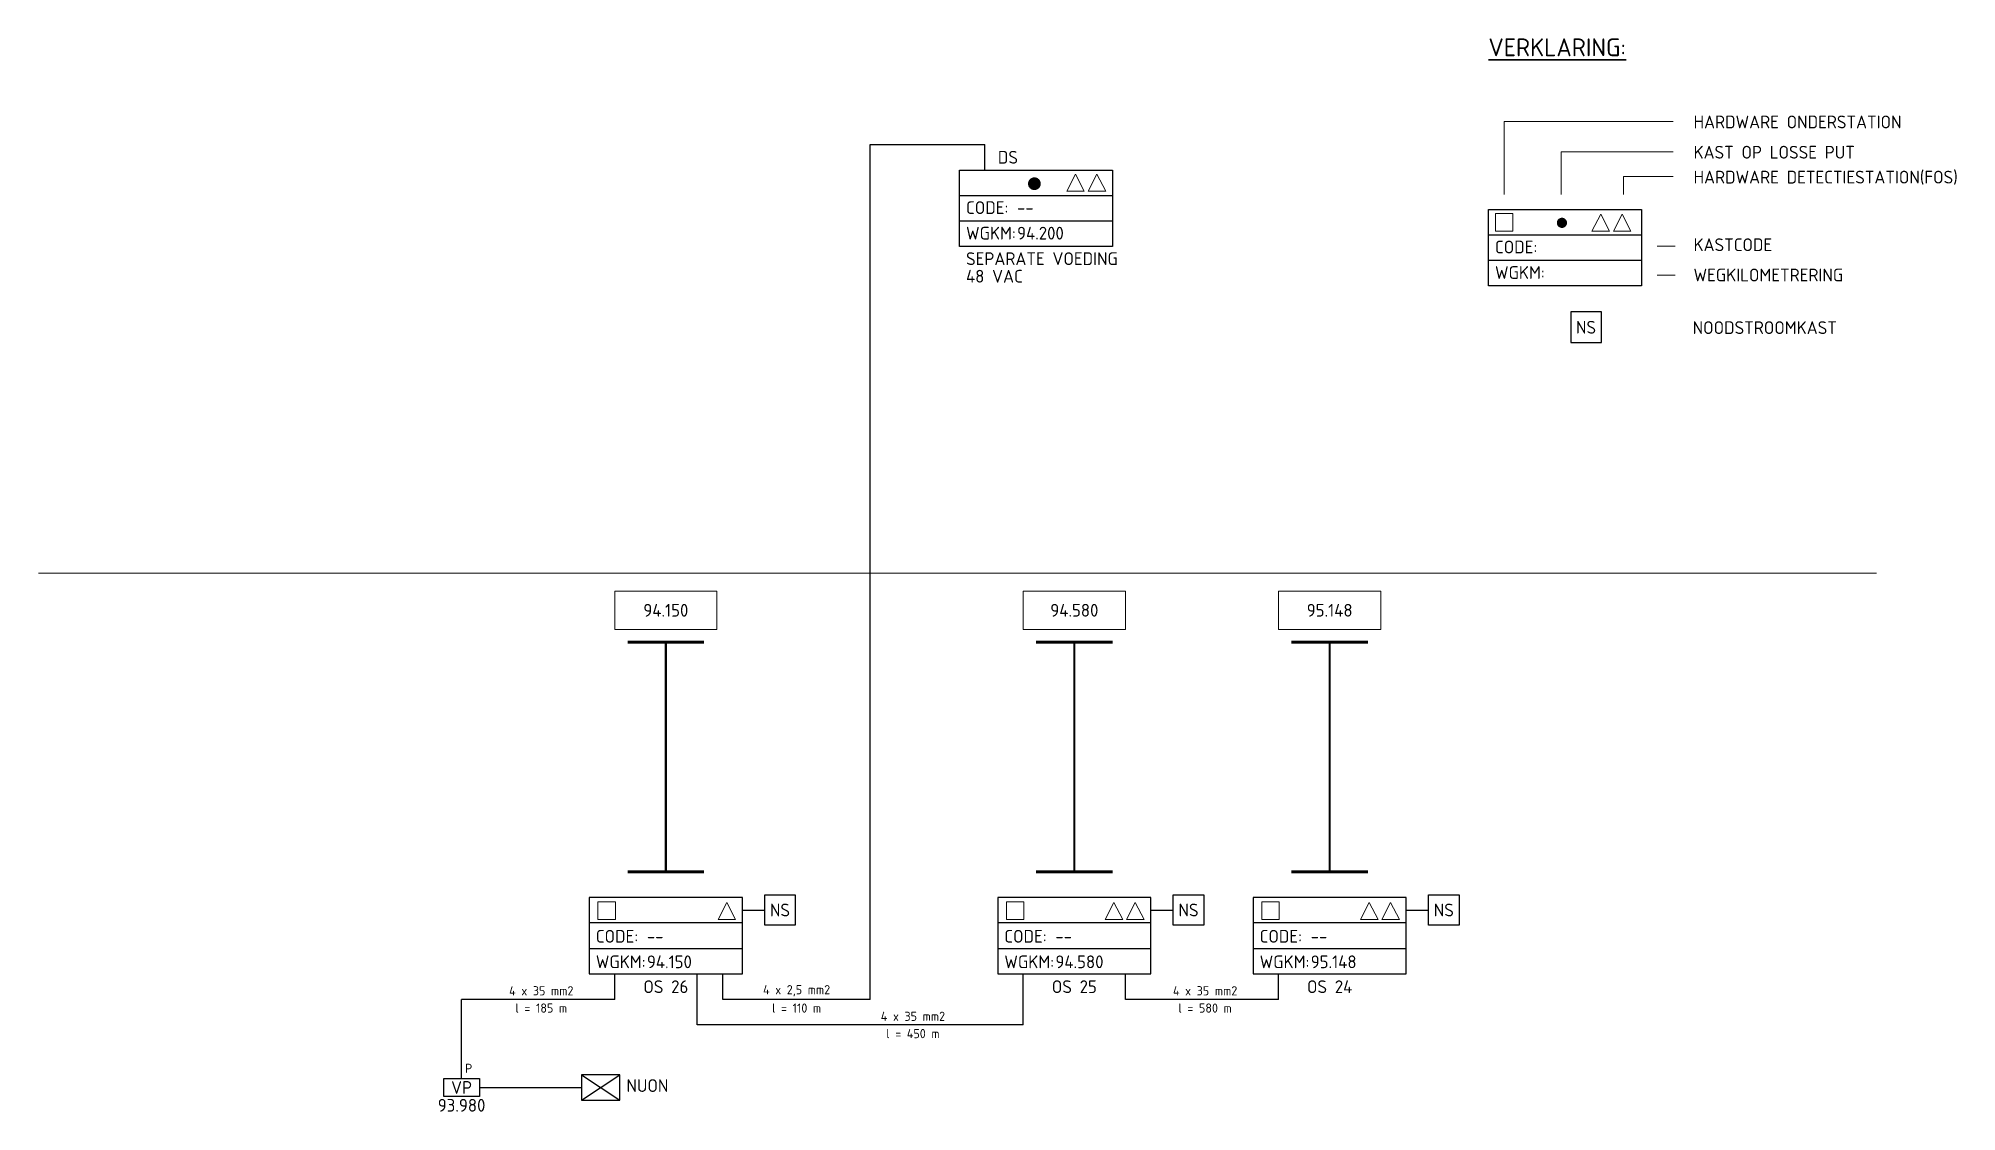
# Model space of a CAD drawing. Header units: millimetres. Extents: x 11 to 387, y 41 to 251.
import ezdxf
from ezdxf.enums import TextEntityAlignment as Align

# ---------------------------------------------------------------- set-up
doc = ezdxf.new("R2010")
doc.units = ezdxf.units.MM
doc.header["$MEASUREMENT"] = 0
doc.layers.get('0').update_dxf_attribs({"linetype": 'CONTINUOUS'})
for name, color, linetype, lineweight in [('N-CO-KL-ET_SCHEMA-T25', 7, 'CONTINUOUS', 25), ('N-CO-KL-ET_SCHEMA_COMPONENT-G', 10, 'CONTINUOUS', 25), ('N-CO-KL-ET_SCHEMA_COMPONENT-S', 10, 'CONTINUOUS', 25), ('N-CO-KL-ET_SCHEMA_COMPONENT-T25', 7, 'CONTINUOUS', 25), ('N-CO-KL-ET_SCHEMA_KABEL-G', 50, 'CONTINUOUS', 25), ('N-WE-KL-ET-T25', 7, 'CONTINUOUS', 25), ('N-WE-KL-ET_SCHEMA_KABEL-T18', 1, 'CONTINUOUS', 18), ('X-XX-AL-ORIENTATIE-G', 7, 'CONTINUOUS', 18), ('X-XX-AL-REFERENTIE-G', 7, 'CONTINUOUS', 18), ('X-XX-AL-REFERENTIE-T25', 7, 'CONTINUOUS', 25), ('X-XX-AL-REFERENTIE-T35', 50, 'CONTINUOUS', 35)]:
    doc.layers.add(name, color=color, linetype=linetype, lineweight=lineweight)
doc.styles.add('NLCS-ISO', font='NLCS-ISO.ttf')
doc.styles.add('NLCS-ISO-T18', font='NLCS-ISO.ttf', dxfattribs={"height": 1.8})
doc.styles.add('NLCS-ISO-T25', font='NLCS-ISO.ttf', dxfattribs={"height": 2.5})
doc.styles.add('NLCS-ISO-T35', font='NLCS-ISO.ttf', dxfattribs={"height": 3.5})

# ---------------------------------------------------------------- blocks, each defined once
blk = doc.blocks.new('SKL-ET_OV_KAST_ALGEMEEN-SO')
blk.add_lwpolyline([(-3.5, 1.75), (3.5, 1.75), (3.5, -1.75), (-3.5, -1.75), (-3.5, 1.75)])
at = {"layer": 'N-WE-KL-ET-T25', "linetype": 'ByBlock', "style": 'NLCS-ISO'}
for tag, p in [('KASTNAAM', (0, 5.27)), ('SOORT_KAST', (0, 0))]:
    blk.add_attdef(tag, text='', height=2.5, dxfattribs=at).set_placement(p, align=Align.MIDDLE_CENTER)
at = {"layer": 'N-WE-KL-ET_SCHEMA_KABEL-T18', "linetype": 'ByBlock', "style": 'NLCS-ISO', "flags": 1}
for tag, p in [('OMSCHRIJVING_LEGENDA', (0, -8.43)), ('LOCATIE', (0, -12.22)), ('BPS-CODERING', (0, -16)), ('VOEDINGSPUNT', (0, -19.78)), ('GROEPSNUMMER', (0, -23.57)), ('POSITIE_X', (0, -27.35)), ('POSITIE_Y', (0, -31.14)), ('OVERIGE_OPMERKING(EN)_1', (0, -34.92)), ('OVERIGE_OPMERKING(EN)_2', (0, -38.71))]:
    blk.add_attdef(tag, p, '', height=1.8, dxfattribs=at)

msp = doc.modelspace()

# ---------------------------------------------------------------- linework, layer by layer
at = {"layer": 'N-CO-KL-ET_SCHEMA_COMPONENT-G'}
for p, q in [((191.38, 225), (221.38, 225)), ((191.38, 210), (191.38, 225)), ((221.38, 225), (221.38, 210)), ((191.38, 220), (221.38, 220)), ((221.38, 215), (191.38, 215)), ((294.97, 217.29), (324.97, 217.29)), ((294.97, 202.29), (294.97, 217.29)), ((324.97, 217.29), (324.97, 202.29)), ((294.97, 212.29), (324.97, 212.29)), ((221.38, 210), (191.38, 210)), ((324.97, 207.29), (294.97, 207.29)), ((324.97, 202.29), (294.97, 202.29)), ((311.09, 197.19), (311.09, 191.19)), ((317.09, 197.19), (311.09, 197.19)), ((317.09, 191.19), (317.09, 197.19)), ((311.09, 191.19), (317.09, 191.19)), ((153.24, 77.02), (153.24, 83.02)), ((153.24, 83.02), (159.24, 83.02)), ((159.24, 83.02), (159.24, 77.02)), ((233.24, 83.02), (239.24, 83.02)), ((233.24, 77.02), (233.24, 83.02)), ((239.24, 83.02), (239.24, 77.02)), ((283.24, 77.02), (283.24, 83.02)), ((283.24, 83.02), (289.24, 83.02)), ((289.24, 83.02), (289.24, 77.02)), ((118.88, 82.5), (118.88, 67.5)), ((148.88, 82.5), (118.88, 82.5)), ((148.88, 67.5), (148.88, 82.5)), ((148.88, 80.02), (153.24, 80.02)), ((228.88, 82.5), (198.88, 82.5)), ((198.88, 82.5), (198.88, 67.5)), ((228.88, 67.5), (228.88, 82.5)), ((228.88, 80.02), (233.24, 80.02)), ((278.88, 82.5), (248.88, 82.5)), ((248.88, 82.5), (248.88, 67.5)), ((278.88, 67.5), (278.88, 82.5)), ((278.88, 80.02), (283.24, 80.02)), ((148.88, 77.5), (118.88, 77.5)), ((159.24, 77.02), (153.24, 77.02)), ((228.88, 77.5), (198.88, 77.5)), ((239.24, 77.02), (233.24, 77.02)), ((278.88, 77.5), (248.88, 77.5)), ((289.24, 77.02), (283.24, 77.02)), ((118.88, 72.5), (148.88, 72.5)), ((198.88, 72.5), (228.88, 72.5)), ((248.88, 72.5), (278.88, 72.5)), ((118.88, 67.5), (148.88, 67.5)), ((198.88, 67.5), (228.88, 67.5)), ((248.88, 67.5), (278.88, 67.5)), ((124.88, 47.75), (117.38, 47.75)), ((117.38, 42.75), (124.88, 47.75)), ((117.38, 47.75), (124.88, 42.75)), ((117.38, 47.75), (117.38, 42.75)), ((124.88, 42.75), (124.88, 47.75)), ((117.38, 42.75), (124.88, 42.75))]:
    msp.add_line(p, q, dxfattribs=at)
at = {"layer": 'N-CO-KL-ET_SCHEMA_KABEL-G'}
for p, q in [((173.88, 62.5), (173.88, 230)), ((173.88, 230), (196.38, 230)), ((196.38, 225), (196.38, 230)), ((123.88, 62.5), (123.88, 67.5)), ((140.03, 62.5), (140.03, 67.5)), ((145.03, 62.5), (145.03, 67.5)), ((203.88, 57.5), (203.88, 67.5)), ((223.88, 62.5), (223.88, 67.5)), ((253.88, 62.5), (253.88, 67.5)), ((93.88, 47), (93.88, 62.5)), ((123.88, 62.5), (93.88, 62.5)), ((140.03, 57.5), (140.03, 62.5)), ((173.88, 62.5), (145.03, 62.5)), ((253.88, 62.5), (223.88, 62.5)), ((203.88, 57.5), (140.03, 57.5)), ((97.38, 45.25), (117.38, 45.25))]:
    msp.add_line(p, q, dxfattribs=at)
at = {"layer": 'X-XX-AL-ORIENTATIE-G'}
for points, const_width in [([(126.38, 132.5), (141.38, 132.5)], 0.6), ([(133.88, 87.5), (133.88, 132.5)], 0.4), ([(206.38, 132.5), (221.38, 132.5)], 0.6), ([(213.88, 87.5), (213.88, 132.5)], 0.4), ([(256.38, 132.5), (271.38, 132.5)], 0.6), ([(263.88, 87.5), (263.88, 132.5)], 0.4), ([(126.38, 87.5), (141.38, 87.5)], 0.6), ([(206.38, 87.5), (221.38, 87.5)], 0.6), ([(256.38, 87.5), (271.38, 87.5)], 0.6)]:
    msp.add_lwpolyline(points, dxfattribs=dict(at, const_width=const_width))
at = {"layer": 'X-XX-AL-REFERENTIE-G'}
for p, q in [((331.17, 234.52), (298.05, 234.52)), ((298.05, 234.52), (298.05, 220.22)), ((331.17, 228.59), (309.21, 228.59)), ((309.21, 228.59), (309.21, 220.22)), ((212.39, 220.88), (214.11, 224.19)), ((215.83, 220.88), (214.11, 224.19)), ((216.6, 220.88), (218.31, 224.19)), ((220.03, 220.88), (218.31, 224.19)), ((331.17, 223.71), (321.42, 223.71)), ((321.42, 223.71), (321.42, 220.22)), ((212.39, 220.88), (215.83, 220.88)), ((216.6, 220.88), (220.03, 220.88)), ((296.35, 213.05), (296.35, 216.49)), ((296.35, 216.49), (299.78, 216.49)), ((299.78, 213.05), (299.78, 216.49)), ((315.25, 213.05), (316.97, 216.36)), ((318.69, 213.05), (316.97, 216.36)), ((319.45, 213.05), (321.17, 216.36)), ((322.88, 213.05), (321.17, 216.36)), ((296.35, 213.05), (299.78, 213.05)), ((315.25, 213.05), (318.69, 213.05)), ((319.45, 213.05), (322.88, 213.05)), ((328.05, 210.11), (331.52, 210.11)), ((328.05, 204.41), (331.52, 204.41)), ((11, 146), (371, 146)), ((143.88, 142.5), (123.88, 142.5)), ((123.88, 142.5), (123.88, 135)), ((143.88, 135), (143.88, 142.5)), ((223.88, 142.5), (203.88, 142.5)), ((203.88, 142.5), (203.88, 135)), ((223.88, 135), (223.88, 142.5)), ((273.88, 142.5), (253.88, 142.5)), ((253.88, 142.5), (253.88, 135)), ((273.88, 135), (273.88, 142.5)), ((123.88, 135), (143.88, 135)), ((203.88, 135), (223.88, 135)), ((253.88, 135), (273.88, 135)), ((120.57, 81.62), (120.57, 78.19)), ((120.57, 81.62), (124.01, 81.62)), ((124.01, 81.62), (124.01, 78.19)), ((144.1, 78.19), (145.81, 81.5)), ((147.53, 78.19), (145.81, 81.5)), ((200.57, 81.62), (200.57, 78.19)), ((200.57, 81.62), (204.01, 81.62)), ((204.01, 81.62), (204.01, 78.19)), ((219.91, 78.19), (221.63, 81.5)), ((223.35, 78.19), (221.63, 81.5)), ((224.1, 78.19), (225.81, 81.5)), ((227.53, 78.19), (225.81, 81.5)), ((250.57, 81.62), (250.57, 78.19)), ((250.57, 81.62), (254.01, 81.62)), ((254.01, 81.62), (254.01, 78.19)), ((269.91, 78.19), (271.63, 81.5)), ((273.35, 78.19), (271.63, 81.5)), ((274.1, 78.19), (275.81, 81.5)), ((277.53, 78.19), (275.81, 81.5)), ((120.57, 78.19), (124.01, 78.19)), ((144.1, 78.19), (147.53, 78.19)), ((200.57, 78.19), (204.01, 78.19)), ((219.91, 78.19), (223.35, 78.19)), ((224.1, 78.19), (227.53, 78.19)), ((250.57, 78.19), (254.01, 78.19)), ((269.91, 78.19), (273.35, 78.19)), ((274.1, 78.19), (277.53, 78.19))]:
    msp.add_line(p, q, dxfattribs=at)
for points, const_width in [([(205.43, 222.32, 1), (206.68, 222.32, 1)], 1.25), ([(308.87, 214.65, 1), (309.87, 214.65, 1)], 1)]:
    msp.add_lwpolyline(points, format="xyb", close=True, dxfattribs=dict(at, const_width=const_width))

# ---------------------------------------------------------------- block references
at = {"layer": 'N-CO-KL-ET_SCHEMA_COMPONENT-S'}
ref = msp.add_blockref('SKL-ET_OV_KAST_ALGEMEEN-SO', (93.88, 45.25), dxfattribs=at)
ref.add_attrib('KASTNAAM', '93.980', dxfattribs={"layer": 'N-WE-KL-ET-T25', "linetype": 'ByBlock', "height": 2.5, "style": 'NLCS-ISO'}).set_placement((93.88, 41.76), align=Align.MIDDLE_CENTER)
ref.add_attrib('SOORT_KAST', 'VP', dxfattribs={"layer": 'N-WE-KL-ET-T25', "linetype": 'ByBlock', "height": 2.5, "style": 'NLCS-ISO'}).set_placement((93.88, 45.25), align=Align.MIDDLE_CENTER)

# ---------------------------------------------------------------- texts
at = {"layer": 'N-CO-KL-ET_SCHEMA-T25', "style": 'NLCS-ISO-T25'}
for s, p in [('94.150', (133.88, 138.75)), ('94.580', (213.88, 138.75)), ('95.148', (263.88, 138.75))]:
    msp.add_text(s, height=2.5, dxfattribs=at).set_placement(p, align=Align.MIDDLE)
at = {"layer": 'N-CO-KL-ET_SCHEMA_COMPONENT-T25', "style": 'NLCS-ISO-T25'}
for s, p in [('DS', (200.88, 227.5)), ('OS 26', (133.88, 65)), ('OS 25', (213.88, 65)), ('OS 24', (263.88, 65))]:
    msp.add_text(s, height=2.5, dxfattribs=at).set_placement(p, align=Align.MIDDLE)
for s, p in [('CODE:', (192.67, 217.63)), ('--', (202.67, 217.63)), ('WGKM:', (192.67, 212.63)), ('94.200', (202.67, 212.63)), ('SEPARATE VOEDING', (192.67, 207.63)), ('48 VAC', (192.67, 204.19)), ('CODE:', (120.17, 74.87)), ('CODE:', (200.17, 74.87)), ('CODE:', (250.17, 74.87)), ('--', (130.17, 74.87)), ('--', (210.17, 74.87)), ('--', (260.17, 74.87)), ('WGKM:', (120.17, 69.87)), ('94.150', (130.17, 69.87)), ('WGKM:', (200.17, 69.87)), ('94.580', (210.17, 69.87)), ('WGKM:', (250.17, 69.87)), ('95.148', (260.17, 69.87)), ('NUON', (126.17, 45.62))]:
    msp.add_text(s, height=2.5, dxfattribs=at).set_placement(p, align=Align.MIDDLE_LEFT)
for p in [(156.24, 80.02), (236.24, 80.02), (286.24, 80.02)]:
    msp.add_text('NS', height=2.5, dxfattribs=at).set_placement(p, align=Align.MIDDLE_CENTER)
at = {"layer": 'N-WE-KL-ET_SCHEMA_KABEL-T18', "style": 'NLCS-ISO-T18'}
for s, p in [('4 x 35 mm2', (109.49, 64.2)), ('4 x 2,5 mm2', (159.49, 64.2)), ('4 x 35 mm2', (239.49, 64.2)), ('l = 185 m', (109.49, 60.81)), ('l = 110 m', (159.49, 60.81)), ('l = 580 m', (239.49, 60.81)), ('4 x 35 mm2', (182.27, 59.2)), ('l = 450 m', (182.27, 55.81))]:
    msp.add_text(s, height=1.8, dxfattribs=at).set_placement(p, align=Align.MIDDLE)
msp.add_text('P', height=1.8, dxfattribs=at).set_placement((94.56, 48.1))
at = {"layer": 'X-XX-AL-REFERENTIE-T25', "style": 'NLCS-ISO-T25'}
for s, p in [('HARDWARE ONDERSTATION', (335.14, 233.17)), ('KAST OP LOSSE PUT', (335.14, 227.24)), ('HARDWARE DETECTIESTATION(FOS)', (335.14, 222.36)), ('KASTCODE', (335.14, 209.11)), ('WEGKILOMETRERING', (335.14, 203.18)), ('NOODSTROOMKAST', (334.97, 192.87))]:
    msp.add_text(s, height=2.5, dxfattribs=at).set_placement(p)
for s, p in [('CODE:', (296.26, 209.92)), ('WGKM:', (296.26, 204.92))]:
    msp.add_text(s, height=2.5, dxfattribs=at).set_placement(p, align=Align.MIDDLE_LEFT)
at = {"layer": 'X-XX-AL-REFERENTIE-T25', "style": 'NLCS-ISO-T25', "flags": 8}
msp.add_attdef('NS', text='NS', height=2.5, dxfattribs=at).set_placement((314.09, 194.19), align=Align.MIDDLE_CENTER)
at = {"layer": 'X-XX-AL-REFERENTIE-T35', "style": 'NLCS-ISO-T35'}
msp.add_text('%%uVERKLARING:', height=3.5, dxfattribs=at).set_placement((294.97, 247.29))

doc.saveas('drawing.dxf')
